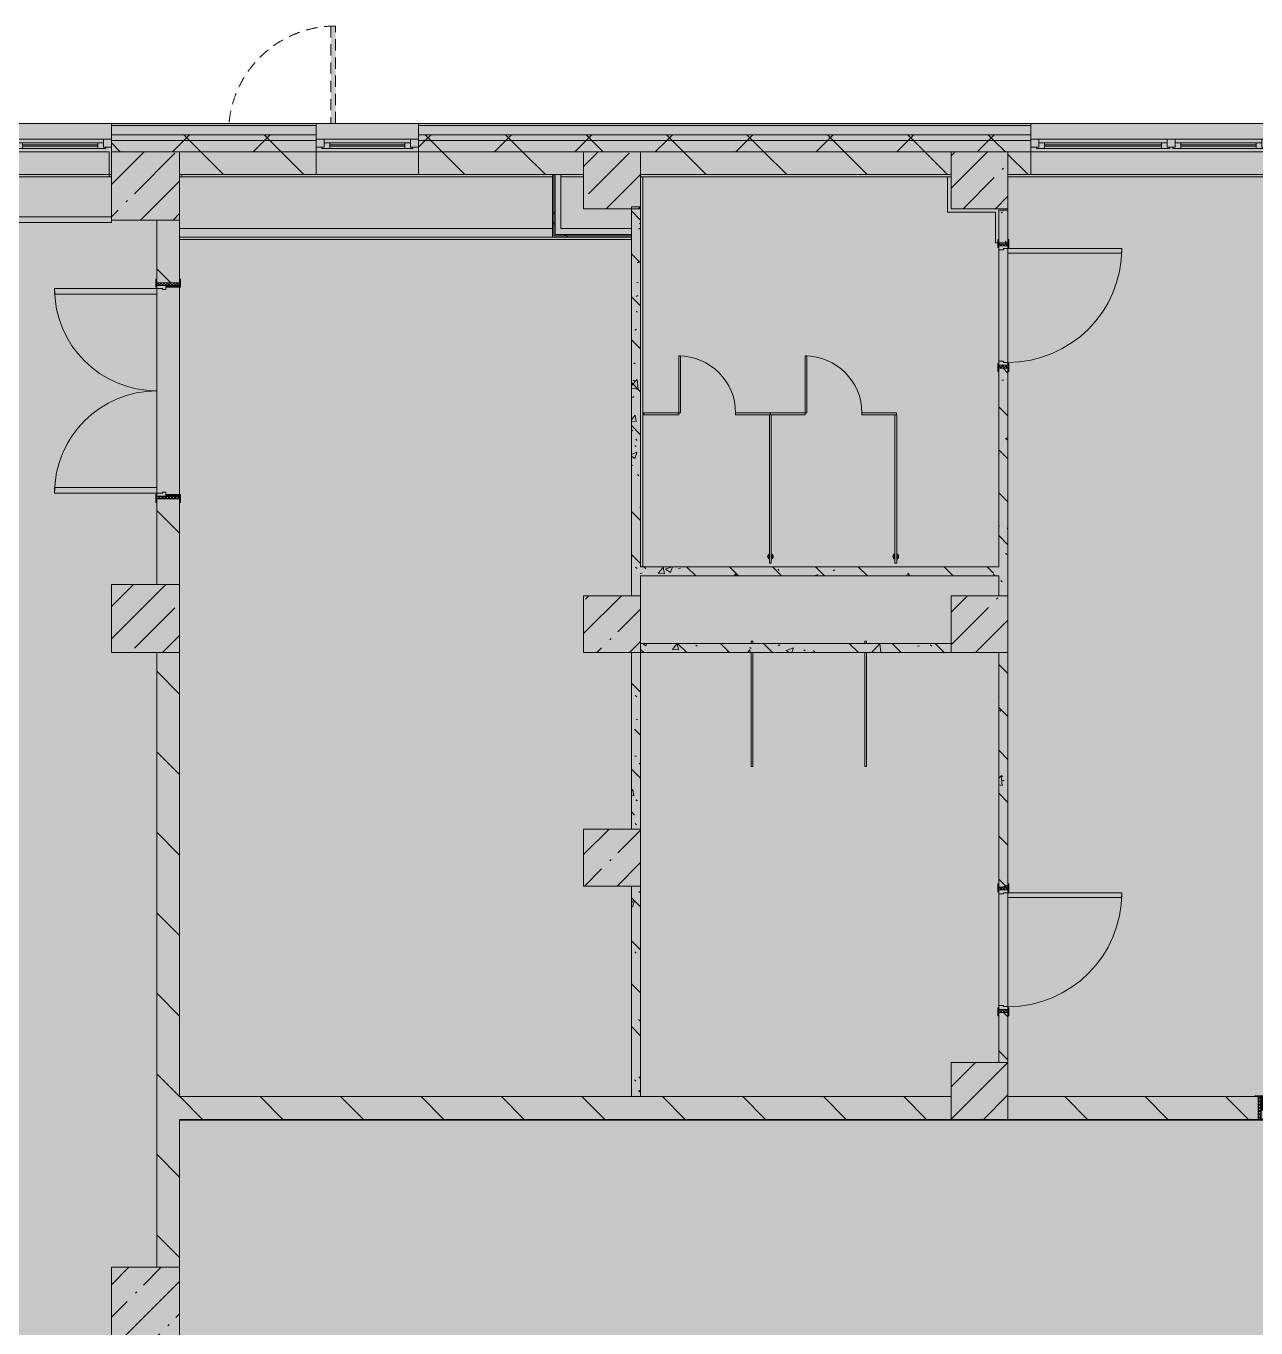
# Model space of a CAD drawing. Header units: millimetres. Extents: x 35146 to 234858, y -8553 to 29000.
# Drawn here: x 171084 to 181894, y 16767 to 28205 of the extents above; entities that cross this region are included whole.
import ezdxf

# ---------------------------------------------------------------- set-up
doc = ezdxf.new("R2010")
doc.units = ezdxf.units.MM
doc.linetypes.add('200_ШТРИХ__ш1_п0_6_', pattern=[160, 100, -60])
doc.layers.add('A-DETL-GENF-3', color=7, linetype='Continuous', lineweight=9, true_color=0xc0c0c0, transparency=0.4)
for name, color, linetype, lineweight in [('A-DETL-MBND', 7, '200_ШТРИХ__ш1_п0_6_', 9), ('A-WALL-4', 7, 'Continuous', 5), ('I-WALL-3', 7, 'Continuous', 5), ('S-COLS-1', 7, 'Continuous', 5)]:
    doc.layers.add(name, color=color, linetype=linetype, lineweight=lineweight)
for name, color, linetype, lineweight, true_color in [('A-DOOR-1', 7, 'Continuous', 5, 0xaaaaaa), ('A-DOOR-2', 7, 'Continuous', 5, 0xe2e2e2), ('A-DOOR-3', 7, 'Continuous', 5, 0xb7b7b7), ('A-DOOR-4', 7, 'Continuous', 5, 0x737373), ('A-DOOR-FRAM-1', 7, 'Continuous', 5, 0xe2e2e2), ('A-DOOR-FRAM-2', 7, 'Continuous', 5, 0xaaaaaa), ('A-DOOR-FRAM-3', 7, 'Continuous', 5, 0xb7b7b7), ('A-FLOR-2', 7, 'Continuous', 5, 0xb7b7b7), ('A-GENM-1', 7, 'Continuous', 5, 0x737373), ('A-GENM-3', 7, 'Continuous', 5, 0xe2ddcd), ('A-GLAZ-3', 7, 'Continuous', 5, 0x737373), ('A-WALL-5', 7, 'Continuous', 9, 0x737373), ('A-WALL-6', 7, 'Continuous', 5, 0x737373), ('I-WALL-1', 7, 'Continuous', 5, 0xe7e7e7), ('I-WALL-4', 7, 'Continuous', 5, 0x737373), ('I-WALL-5', 7, 'Continuous', 5, 0x787878), ('S-COLS-2', 7, 'Continuous', 5, 0x737373)]:
    doc.layers.add(name, color=color, linetype=linetype, lineweight=lineweight, true_color=true_color)
pattern_1 = [(45, (105674.2, 0), (-285.1231, 285.1231), []), (45, (105959.3, 0), (-285.1231, 285.1231), [504.031, -100.806, 16.764, -84.042])]
pattern_2 = [(135, (105674.2, 0), (-353.5534, -353.5534), [])]
pattern_3 = [(135, (105674.2, 0), (-377.1708, -377.1708), [533.4, -88.9, 17.78, -88.9]), (135, (105674.2, 376.94), (-377.1708, -377.1708), []), (50, (105674.2, 0), (637.6445, -55.7866), [66.675, -733.425]), (355, (105674.2, 0), (-123.3494, 668.699), [53.34, -586.74]), (100.451, (105727.3, -4.65), (514.299, 612.908), [56.665, -623.315]), (46.184, (105674.2, 177.8), (948.7764, -147.15), [100.012, -1100.137]), (96.636, (105753.3, 165.5), (830.909, 865.997), [84.998, -934.973]), (351.184, (105674.2, 177.8), (830.918, 865.988), [80.01, -880.11]), (21, (105763.1, 133.35), (530.6506, -357.9283), [66.675, -733.425]), (326, (105763.1, 133.35), (216.308, 644.6585), [53.34, -586.74]), (71.451, (105807.3, 103.5), (746.9596, 286.7243), [56.665, -623.315]), (37.5, (105674.2, 0), (10.8105, 295.9426), [16.764, -562.864, 16.764, -578.866, -588.962]), (37.5, (105674.2, 0), (10.8105, 295.9426), [-1175.258, 16.764, -572.198]), (7.5, (105674.2, 0), (233.8692, 350.6318), [16.764, -322.834, 16.764, -549.529, -224.472]), (7.5, (105674.2, 0), (233.8692, 350.6318), [-905.891, 16.764, -207.708]), (327.5, (105475.94, 0), (474.5678, -20.0513), [16.764, -205.486, 16.764, -676.656, -920.115]), (327.5, (105475.94, 0), (474.5678, -20.0513), [-915.67, 16.764, -903.351]), (317.5, (105387.04, 0), (518.4522, 88.9934), [16.764, -272.161, 16.764, -443.738, -653.415]), (317.5, (105387.04, 0), (518.4522, 88.9934), [-749.427, 16.764, -636.651])]
pattern_4 = [(45, (105674.2, 0), (-353.5534, 353.5534), []), (135, (105674.2, 0), (-353.5534, -353.5534), [])]
pattern_5 = [(45, (105674.2, 0), (-530.33, 530.33), []), (135, (105674.2, 0), (-530.33, -530.33), [])]

# ---------------------------------------------------------------- blocks, each defined once
blk = doc.blocks.new('BSC_Колонна _Прямоугольная - 600х600-V57-2_5_2_птичка')
at = {"layer": 'S-COLS-1'}
h = blk.add_hatch(dxfattribs=at)
h.set_pattern_fill('FP_95', color=256, style=0, pattern_type=2)
h.set_pattern_definition([(45, (-66460, -17000), (-285.1231, 285.1231), []), (45, (-66174.88, -17000), (-285.1231, 285.1231), [504.031, -100.806, 16.764, -84.042])])
h.paths.add_polyline_path([(-300, -300), (300, -300), (300, 300), (-300, 300), (-300, 6)])
at = {"layer": 'S-COLS-2'}
for p, q in [((300, 300), (-300, 300)), ((-300, 300), (-300, -300)), ((300, -300), (300, 300)), ((-300, -300), (300, -300))]:
    blk.add_line(p, q, dxfattribs=at)
blk = doc.blocks.new('BSC_Колонна _Прямоугольная - 500х500-V82-2_5_2_птичка')
at = {"layer": 'S-COLS-1'}
h = blk.add_hatch(dxfattribs=at)
h.set_pattern_fill('FP_123', color=256, style=0, pattern_type=2)
h.set_pattern_definition([(45, (-73790, -22950), (-285.1231, 285.1231), []), (45, (-73504.88, -22950), (-285.1231, 285.1231), [504.031, -100.806, 16.764, -84.042])])
h.paths.add_polyline_path([(-250, -250), (250, -250), (250, 250), (-250, 250), (-250, -160)])
at = {"layer": 'S-COLS-2'}
for p, q in [((250, 250), (-250, 250)), ((-250, 250), (-250, -250)), ((250, -250), (250, 250)), ((-250, -250), (250, -250))]:
    blk.add_line(p, q, dxfattribs=at)
blk = doc.blocks.new('BSC_Колонна _Прямоугольная - 500х500-V83-2_5_2_птичка')
at = {"layer": 'S-COLS-1'}
h = blk.add_hatch(dxfattribs=at)
h.set_pattern_fill('FP_124', color=256, style=0, pattern_type=2)
h.set_pattern_definition([(45, (-70560, -22950), (-285.1231, 285.1231), []), (45, (-70274.88, -22950), (-285.1231, 285.1231), [504.031, -100.806, 16.764, -84.042])])
h.paths.add_polyline_path([(-250, -250), (250, -250), (250, 250), (-250, 250), (-250, -160)])
at = {"layer": 'S-COLS-2'}
for p, q in [((250, 250), (-250, 250)), ((-250, 250), (-250, -250)), ((250, -250), (250, 250)), ((-250, -250), (250, -250))]:
    blk.add_line(p, q, dxfattribs=at)
blk = doc.blocks.new('110_Дверь_СКБ_1Ст_Внутренняя1 - Д-4 1100x2100h_су мгн-V87-2_5_2_птичка')
at = {"layer": 'A-DOOR-1'}
h = blk.add_hatch(dxfattribs=at)
h.set_pattern_fill('FP_103', color=256, style=0, pattern_type=2)
h.set_pattern_definition([(135, (1751.41, 164.685), (-14.14214, -14.14214), []), (225, (1751.41, 164.685), (14.14214, -14.14214), [])])
h.paths.add_polyline_path([(562.5, 100), (537.5, 100), (537.5, -100), (562.5, -100)])
at = {"layer": 'A-DOOR-2'}
h = blk.add_hatch(color=256, dxfattribs=at)
h.paths.add_polyline_path([(512.5, 100), (512.5, 60), (502.5, 60), (502.5, 20), (537.5, 20), (537.5, 100)])
h.paths.add_polyline_path([(-487.5, 100), (-512.5, 100), (-512.5, 20), (-477.5, 20), (-477.5, 60), (-487.5, 60)])
at = {"layer": 'A-DOOR-FRAM-1'}
for points in [[(-487.5, 1100), (-487.5, 100), (-447.5, 100), (-447.5, 1100)], [(-567.5, 108), (-567.5, 100), (-497.5, 100), (-497.5, 108)], [(-497.5, 20), (-512.5, 20), (-512.5, -100), (-497.5, -100)], [(592.5, 108), (522.5, 108), (522.5, 100), (592.5, 100)], [(537.5, 20), (522.5, 20), (522.5, -100), (537.5, -100)], [(-567.5, -100), (-567.5, -108), (-497.5, -108), (-497.5, -100)], [(592.5, -100), (522.5, -100), (522.5, -108), (592.5, -108)]]:
    blk.add_hatch(color=256, dxfattribs=at).paths.add_polyline_path(points)
at = {"layer": 'A-DOOR-FRAM-2'}
h = blk.add_hatch(dxfattribs=at)
h.set_pattern_fill('FP_104', color=256, style=0, pattern_type=2)
h.set_pattern_definition([(45, (-371.384, 164.685), (-14.1421, 14.1421), []), (135, (-371.384, 164.685), (-14.1421, -14.1421), [])])
h.paths.add_polyline_path([(-512.5, 100), (-537.5, 100), (-537.5, -100), (-512.5, -100)])
at = {"layer": 'A-DOOR-3'}
for p, q in [((-487.5, 1100), (-487.5, 100)), ((-447.5, 1100), (-487.5, 1100)), ((-447.5, 100), (-447.5, 1100)), ((-487.5, 100), (-447.5, 100))]:
    blk.add_line(p, q, dxfattribs=at)
blk.add_arc((-487.5, 100), 1000, 360, 90, dxfattribs=at)
at = {"layer": 'A-DOOR-FRAM-3'}
for p, q in [((-497.5, 108), (-567.5, 108)), ((-567.5, 108), (-567.5, 100)), ((-567.5, 100), (-497.5, 100)), ((-512.5, 100), (-537.5, 100)), ((-537.5, 100), (-537.5, -100)), ((-487.5, 100), (-512.5, 100)), ((-512.5, 100), (-512.5, 20)), ((-512.5, -100), (-512.5, 100)), ((-497.5, 100), (-512.5, 100)), ((-512.5, 100), (-512.5, 99)), ((-512.5, 99), (-497.5, 99)), ((-512.5, 20), (-477.5, 20)), ((-497.5, 20), (-512.5, 20)), ((-512.5, 20), (-512.5, -100)), ((-497.5, 100), (-497.5, 108)), ((-497.5, 99), (-497.5, 100)), ((-497.5, -100), (-497.5, 20)), ((-487.5, 60), (-487.5, 100)), ((-477.5, 60), (-487.5, 60)), ((-477.5, 20), (-477.5, 60)), ((512.5, 60), (502.5, 60)), ((502.5, 60), (502.5, 20)), ((502.5, 20), (537.5, 20)), ((512.5, 100), (512.5, 60)), ((537.5, 100), (512.5, 100)), ((592.5, 108), (522.5, 108)), ((522.5, 108), (522.5, 100)), ((537.5, 100), (522.5, 100)), ((522.5, 100), (522.5, 99)), ((522.5, 100), (592.5, 100)), ((522.5, 99), (537.5, 99)), ((537.5, 20), (522.5, 20)), ((522.5, 20), (522.5, -100)), ((537.5, 20), (537.5, 100)), ((562.5, 100), (537.5, 100)), ((537.5, 100), (537.5, -100)), ((537.5, 99), (537.5, 100)), ((537.5, -100), (537.5, 20)), ((562.5, -100), (562.5, 100)), ((592.5, 100), (592.5, 108)), ((-497.5, -100), (-567.5, -100)), ((-567.5, -100), (-567.5, -108)), ((-567.5, -108), (-497.5, -108)), ((-537.5, -100), (-512.5, -100)), ((-512.5, -100), (-497.5, -100)), ((-497.5, -108), (-497.5, -100)), ((522.5, -100), (537.5, -100)), ((592.5, -100), (522.5, -100)), ((522.5, -100), (522.5, -108)), ((522.5, -108), (592.5, -108)), ((537.5, -100), (562.5, -100)), ((592.5, -108), (592.5, -100))]:
    blk.add_line(p, q, dxfattribs=at)
blk = doc.blocks.new('110_Дверь_СКБ_1Ст_Внутренняя1 - Д-4 1100x2100h_су мгн-32391219-2_5_2_птичка')
at = {"layer": 'A-DOOR-1'}
h = blk.add_hatch(dxfattribs=at)
h.set_pattern_fill('FP_128', color=256, style=0, pattern_type=2)
h.set_pattern_definition([(135, (1751.41, 104.685), (-14.14214, -14.14214), []), (225, (1751.41, 104.685), (14.14214, -14.14214), [])])
h.paths.add_polyline_path([(562.5, 40), (537.5, 40), (537.5, -40), (562.5, -40)])
at = {"layer": 'A-DOOR-2'}
h = blk.add_hatch(color=256, dxfattribs=at)
h.paths.add_polyline_path([(537.5, 40), (512.5, 40), (512.5, 0), (502.5, 0), (502.5, -40), (537.5, -40)])
h.paths.add_polyline_path([(-477.5, 0), (-487.5, 0), (-487.5, 40), (-512.5, 40), (-512.5, -40), (-477.5, -40)])
at = {"layer": 'A-DOOR-FRAM-1'}
for points in [[(-447.5, 40), (-447.5, 1040), (-487.5, 1040), (-487.5, 40)], [(-497.5, 40), (-497.5, 48), (-567.5, 48), (-567.5, 40)], [(592.5, 48), (522.5, 48), (522.5, 40), (592.5, 40)], [(-497.5, -40), (-567.5, -40), (-567.5, -48), (-497.5, -48)], [(592.5, -48), (592.5, -40), (522.5, -40), (522.5, -48)]]:
    blk.add_hatch(color=256, dxfattribs=at).paths.add_polyline_path(points)
at = {"layer": 'A-DOOR-FRAM-2'}
h = blk.add_hatch(dxfattribs=at)
h.set_pattern_fill('FP_129', color=256, style=0, pattern_type=2)
h.set_pattern_definition([(45, (-371.384, 104.685), (-14.1421, 14.1421), []), (135, (-371.384, 104.685), (-14.1421, -14.1421), [])])
h.paths.add_polyline_path([(-512.5, 40), (-537.5, 40), (-537.5, -40), (-512.5, -40)])
at = {"layer": 'A-DOOR-3'}
for p, q in [((-487.5, 1040), (-487.5, 40)), ((-447.5, 1040), (-487.5, 1040)), ((-447.5, 40), (-447.5, 1040)), ((-487.5, 40), (-447.5, 40))]:
    blk.add_line(p, q, dxfattribs=at)
blk.add_arc((-487.5, 40), 1000, 360, 90, dxfattribs=at)
at = {"layer": 'A-DOOR-FRAM-3'}
for p, q in [((-497.5, 48), (-567.5, 48)), ((-567.5, 48), (-567.5, 40)), ((-567.5, 40), (-497.5, 40)), ((-512.5, 40), (-537.5, 40)), ((-537.5, 40), (-537.5, -40)), ((-487.5, 40), (-512.5, 40)), ((-512.5, 40), (-512.5, -40)), ((-512.5, -40), (-512.5, 40)), ((-497.5, 40), (-512.5, 40)), ((-512.5, 40), (-512.5, 39)), ((-512.5, 39), (-497.5, 39)), ((-497.5, 40), (-497.5, 48)), ((-497.5, 39), (-497.5, 40)), ((-487.5, 0), (-487.5, 40)), ((-477.5, 0), (-487.5, 0)), ((-477.5, -40), (-477.5, 0)), ((512.5, 0), (502.5, 0)), ((502.5, 0), (502.5, -40)), ((512.5, 40), (512.5, 0)), ((537.5, 40), (512.5, 40)), ((592.5, 48), (522.5, 48)), ((522.5, 48), (522.5, 40)), ((537.5, 40), (522.5, 40)), ((522.5, 40), (522.5, 39)), ((522.5, 40), (592.5, 40)), ((522.5, 39), (537.5, 39)), ((537.5, -40), (537.5, 40)), ((562.5, 40), (537.5, 40)), ((537.5, 40), (537.5, -40)), ((537.5, 39), (537.5, 40)), ((562.5, -40), (562.5, 40)), ((592.5, 40), (592.5, 48)), ((-497.5, -40), (-567.5, -40)), ((-567.5, -40), (-567.5, -48)), ((-567.5, -48), (-497.5, -48)), ((-537.5, -40), (-512.5, -40)), ((-497.5, -39), (-512.5, -39)), ((-512.5, -39), (-512.5, -40)), ((-512.5, -40), (-477.5, -40)), ((-512.5, -40), (-497.5, -40)), ((-497.5, -40), (-497.5, -39)), ((-497.5, -48), (-497.5, -40)), ((502.5, -40), (537.5, -40)), ((537.5, -39), (522.5, -39)), ((522.5, -39), (522.5, -40)), ((522.5, -40), (537.5, -40)), ((592.5, -40), (522.5, -40)), ((522.5, -40), (522.5, -48)), ((522.5, -48), (592.5, -48)), ((537.5, -40), (537.5, -39)), ((537.5, -40), (562.5, -40)), ((592.5, -48), (592.5, -40))]:
    blk.add_line(p, q, dxfattribs=at)
blk = doc.blocks.new('131_Сантехническая перегородка - СП-2-V91-2_5_2_птичка')
at = {"layer": 'A-GENM-1'}
for p, q in [((0, 8), (1000, 8)), ((0, 8), (0, -8)), ((1080, 8), (1100, 8)), ((1100, 8), (1100, -8)), ((1000, -8), (0, -8)), ((1100, -8), (1080, -8))]:
    blk.add_line(p, q, dxfattribs=at)
blk = doc.blocks.new('110_Дверь_СКБ_2Ст - Д-10 1800x2100h_Актовый зал EI30-32403870-2_5_2_птичка')
at = {"layer": 'A-DOOR-1'}
h = blk.add_hatch(dxfattribs=at)
h.set_pattern_fill('FP_149', color=256, style=0, pattern_type=2)
h.set_pattern_definition([(135, (1351.41, 164.685), (-14.1421, -14.1421), []), (225, (1351.41, 164.685), (14.1421, -14.1421), [])])
h.paths.add_polyline_path([(937.5, -100), (962.5, -100), (962.5, 100), (937.5, 100)])
at = {"layer": 'A-DOOR-2'}
for points in [[(-887.5, 100), (-837.5, 100), (-837.5, 1000), (-887.5, 1000)], [(862.5, 100), (912.5, 100), (912.5, 1000), (862.5, 1000)]]:
    blk.add_hatch(color=256, dxfattribs=at).paths.add_polyline_path(points)
h = blk.add_hatch(color=256, dxfattribs=at)
h.paths.add_polyline_path([(-912.5, 100), (-912.5, 20), (-877.5, 20), (-877.5, 50), (-887.5, 50), (-887.5, 100)])
h.paths.add_polyline_path([(902.5, 20), (937.5, 20), (937.5, 100), (912.5, 100), (912.5, 50), (902.5, 50)])
at = {"layer": 'A-DOOR-FRAM-1'}
for points in [[(-967.5, 100), (-897.5, 100), (-897.5, 108), (-967.5, 108)], [(-912.5, -100), (-897.5, -100), (-897.5, 20), (-912.5, 20)], [(922.5, 100), (992.5, 100), (992.5, 108), (922.5, 108)], [(922.5, -100), (937.5, -100), (937.5, 20), (922.5, 20)], [(-967.5, -108), (-897.5, -108), (-897.5, -100), (-967.5, -100)], [(922.5, -108), (992.5, -108), (992.5, -100), (922.5, -100)]]:
    blk.add_hatch(color=256, dxfattribs=at).paths.add_polyline_path(points)
at = {"layer": 'A-DOOR-FRAM-2'}
h = blk.add_hatch(dxfattribs=at)
h.set_pattern_fill('FP_150', color=256, style=0, pattern_type=2)
h.set_pattern_definition([(45, (-771.384, 164.685), (-14.1421, 14.1421), []), (135, (-771.384, 164.685), (-14.1421, -14.1421), [])])
h.paths.add_polyline_path([(-937.5, 100), (-937.5, -100), (-912.5, -100), (-912.5, 100)])
at = {"layer": 'A-DOOR-3'}
for p, q in [((-887.5, 1000), (-887.5, 100)), ((-837.5, 1000), (-887.5, 1000)), ((-837.5, 100), (-837.5, 1000)), ((912.5, 1000), (862.5, 1000)), ((862.5, 1000), (862.5, 100)), ((912.5, 100), (912.5, 1000)), ((-887.5, 100), (-837.5, 100)), ((862.5, 100), (912.5, 100))]:
    blk.add_line(p, q, dxfattribs=at)
for centre, start, end in [((-887.5, 100), 0, 90), ((912.5, 100), 90, 180)]:
    blk.add_arc(centre, 900, start, end, dxfattribs=at)
at = {"layer": 'A-DOOR-FRAM-3'}
for p, q in [((-897.5, 108), (-967.5, 108)), ((-967.5, 108), (-967.5, 100)), ((-967.5, 100), (-897.5, 100)), ((-912.5, 100), (-937.5, 100)), ((-937.5, 100), (-937.5, -100)), ((-887.5, 100), (-912.5, 100)), ((-912.5, 100), (-912.5, 20)), ((-912.5, -100), (-912.5, 100)), ((-912.5, 20), (-877.5, 20)), ((-897.5, 20), (-912.5, 20)), ((-912.5, 20), (-912.5, -100)), ((-897.5, 100), (-897.5, 108)), ((-897.5, -100), (-897.5, 20)), ((-887.5, 50), (-887.5, 100)), ((-877.5, 50), (-887.5, 50)), ((-877.5, 20), (-877.5, 50)), ((912.5, 50), (902.5, 50)), ((902.5, 50), (902.5, 20)), ((902.5, 20), (937.5, 20)), ((912.5, 100), (912.5, 50)), ((937.5, 100), (912.5, 100)), ((992.5, 108), (922.5, 108)), ((922.5, 108), (922.5, 100)), ((922.5, 100), (992.5, 100)), ((937.5, 20), (922.5, 20)), ((922.5, 20), (922.5, -100)), ((937.5, 20), (937.5, 100)), ((962.5, 100), (937.5, 100)), ((937.5, 100), (937.5, -100)), ((937.5, -100), (937.5, 20)), ((962.5, -100), (962.5, 100)), ((992.5, 100), (992.5, 108)), ((-897.5, -100), (-967.5, -100)), ((-967.5, -100), (-967.5, -108)), ((-967.5, -108), (-897.5, -108)), ((-937.5, -100), (-912.5, -100)), ((-912.5, -100), (-897.5, -100)), ((-897.5, -108), (-897.5, -100)), ((922.5, -100), (937.5, -100)), ((992.5, -100), (922.5, -100)), ((922.5, -100), (922.5, -108)), ((922.5, -108), (992.5, -108)), ((937.5, -100), (962.5, -100)), ((992.5, -108), (992.5, -100))]:
    blk.add_line(p, q, dxfattribs=at)
blk = doc.blocks.new('BSC_Колонна _Прямоугольная - 500х500-V129-2_5_2_птичка')
at = {"layer": 'S-COLS-1'}
h = blk.add_hatch(dxfattribs=at)
h.set_pattern_fill('FP_160', color=256, style=0, pattern_type=2)
h.set_pattern_definition([(45, (-70560, -20900), (-285.1231, 285.1231), []), (45, (-70274.88, -20900), (-285.1231, 285.1231), [504.031, -100.806, 16.764, -84.042])])
h.paths.add_polyline_path([(-250, -250), (250, -250), (250, 250), (-250, 250)])
at = {"layer": 'S-COLS-2'}
for p, q in [((250, 250), (-250, 250)), ((-250, 250), (-250, -250)), ((250, -250), (250, 250)), ((-250, -250), (250, -250))]:
    blk.add_line(p, q, dxfattribs=at)
blk = doc.blocks.new('120_Окно_СКБ_1Ст - 120_Окно_СКБ_1Ст 900х2500_h_-19906774-2_5_2_птичка')
at = {"layer": 'A-GLAZ-3'}
for p, q in [((-450, -75), (-450, -5)), ((-450, -5), (-380, -5)), ((450, -5), (-450, -5)), ((-380, -75), (-450, -75)), ((-450, -75), (-400, -75)), ((-380, -75), (-400, -75)), ((-400, -75), (-400, -85)), ((-400, -85), (400, -85)), ((400, -85), (-400, -85)), ((-380, -5), (-380, -75)), ((380, -35), (-380, -35)), ((-380, -35), (-380, -75)), ((-330, -85), (-330, -35)), ((-330, -55), (330, -55)), ((330, -65), (-330, -65)), ((330, -85), (330, -35)), ((380, -75), (380, -5)), ((380, -5), (450, -5)), ((380, -75), (380, -35)), ((450, -75), (380, -75)), ((400, -75), (380, -75)), ((400, -75), (450, -75)), ((400, -85), (400, -75)), ((450, -5), (450, -75))]:
    blk.add_line(p, q, dxfattribs=at)
blk = doc.blocks.new('120_Окно_СКБ_2Ст - 120_Окно_СКБ_2Ст 2100х2400 _мал створка справа_-19092174-2_5_2_птичка')
at = {"layer": 'A-GLAZ-3'}
for p, q in [((-1050, -75), (-1050, -5)), ((-1050, -5), (-980, -5)), ((1050, -5), (-1050, -5)), ((-980, -75), (-1050, -75)), ((-1050, -75), (-1000, -75)), ((-980, -75), (-1000, -75)), ((-1000, -75), (-1000, -85)), ((-1000, -85), (170, -85)), ((170, -85), (-1000, -85)), ((-980, -5), (-980, -75)), ((150, -35), (-980, -35)), ((-980, -35), (-980, -75)), ((-930, -85), (-930, -35)), ((-930, -55), (100, -55)), ((100, -65), (-930, -65)), ((100, -85), (100, -35)), ((150, -75), (150, -5)), ((150, -5), (220, -5)), ((150, -75), (150, -35)), ((220, -75), (150, -75)), ((170, -75), (150, -75)), ((170, -75), (200, -75)), ((170, -85), (170, -75)), ((220, -75), (200, -75)), ((200, -75), (200, -85)), ((200, -85), (1000, -85)), ((1000, -85), (200, -85)), ((220, -5), (220, -75)), ((980, -35), (220, -35)), ((220, -35), (220, -75)), ((270, -85), (270, -35)), ((270, -55), (930, -55)), ((930, -65), (270, -65)), ((930, -85), (930, -35)), ((980, -75), (980, -5)), ((980, -5), (1050, -5)), ((980, -75), (980, -35)), ((1050, -75), (980, -75)), ((1000, -75), (980, -75)), ((1000, -75), (1050, -75)), ((1000, -85), (1000, -75)), ((1050, -5), (1050, -75))]:
    blk.add_line(p, q, dxfattribs=at)
blk = doc.blocks.new('BSC_Колонна _Прямоугольная - 500х500-V134-2_5_2_птичка')
at = {"layer": 'S-COLS-1'}
h = blk.add_hatch(dxfattribs=at)
h.set_pattern_fill('FP_167', color=256, style=0, pattern_type=2)
h.set_pattern_definition([(45, (-73790, -18850), (-285.1231, 285.1231), []), (45, (-73504.88, -18850), (-285.1231, 285.1231), [504.031, -100.806, 16.764, -84.042])])
h.paths.add_polyline_path([(-250, -250), (250, -250), (250, 250), (-250, 250)])
at = {"layer": 'S-COLS-2'}
for p, q in [((250, 250), (-250, 250)), ((-250, 250), (-250, -250)), ((250, -250), (250, 250)), ((-250, -250), (250, -250))]:
    blk.add_line(p, q, dxfattribs=at)
blk = doc.blocks.new('110_Дверь_СКБ_1Ст_Наружная - ДН-2д_л__ Дверь из подвала ЛК _900 мм в свету_ 3300-22851703-2_5_2_птичка')
at = {"layer": 'A-DETL-MBND'}
blk.add_hatch(color=256, dxfattribs=at).paths.add_polyline_path([(489.5, 135), (489.5, 990), (449.5, 990), (449.5, 135)])
for p, q in [((489.5, 990), (449.5, 990)), ((449.5, 990), (449.5, 135)), ((489.5, 135), (489.5, 990))]:
    blk.add_line(p, q, dxfattribs=at)
blk.add_arc((489.5, 50), 940, 90, 174.73278, dxfattribs=at)
blk = doc.blocks.new('131_Сантехническая перегородка_Дверь - СД-1-V177-2_5_2_птичка')
at = {"layer": 'A-GENM-3'}
for points in [[(0, -8), (305, -8), (305, 8), (0, 8)], [(805, -8), (1110, -8), (1110, 8), (805, 8)]]:
    blk.add_hatch(color=256, dxfattribs=at).paths.add_polyline_path(points)
at = {"layer": 'A-DOOR-4'}
for p, q in [((321, 508), (305, 508)), ((305, 8), (305, 508)), ((321, 8), (321, 508)), ((321, 8), (305, 8))]:
    blk.add_line(p, q, dxfattribs=at)
blk.add_arc((305, 8), 500, 360, 90, dxfattribs=at)
at = {"layer": 'A-GENM-1'}
for p, q in [((305, 8), (0, 8)), ((0, 8), (0, -8)), ((305, -8), (305, 8)), ((1110, 8), (805, 8)), ((805, 8), (805, -8)), ((1110, -8), (1110, 8)), ((0, -8), (305, -8)), ((805, -8), (1110, -8))]:
    blk.add_line(p, q, dxfattribs=at)
blk = doc.blocks.new('131_Сантехническая перегородка - СП-4-V183-2_5_2_птичка')
at = {"layer": 'A-GENM-3'}
blk.add_hatch(color=256, dxfattribs=at).paths.add_polyline_path([(1330, 8), (26, 8), (26, -8), (1330, -8)])
at = {"layer": 'A-GENM-1'}
for p, q in [((1330, 8), (26, 8)), ((26, 8), (26, -8)), ((1330, -8), (1330, 8)), ((26, -8), (1330, -8))]:
    blk.add_line(p, q, dxfattribs=at)
at = {"layer": 'A-GENM-1', "flags": 128}
for points in [[(97, 8), (97, 9), (96, 9), (96, 9), (96, 10), (95, 10), (95, 11), (94, 11), (94, 12), (93, 12), (93, 12), (92, 13), (92, 13), (91, 13), (91, 14), (90, 14), (90, 14), (89, 14), (89, 14), (88, 15), (87, 15), (87, 15), (86, 15), (86, 15), (85, 15), (84, 15), (84, 15), (83, 15), (83, 15), (82, 15), (81, 15), (81, 15), (80, 15), (80, 14), (79, 14), (78, 14), (78, 14), (77, 13), (77, 13), (76, 13), (76, 13), (75, 12), (75, 12), (74, 11), (74, 11), (74, 11), (73, 10), (73, 10), (72, 9), (72, 9), (72, 8), (71, 8)], [(71, -8), (72, -9), (72, -9), (72, -9), (73, -10), (73, -10), (74, -11), (74, -11), (75, -12), (75, -12), (76, -12), (76, -13), (77, -13), (77, -13), (78, -14), (78, -14), (79, -14), (79, -14), (80, -14), (80, -15), (81, -15), (82, -15), (82, -15), (83, -15), (83, -15), (84, -15), (85, -15), (85, -15), (86, -15), (86, -15), (87, -15), (88, -15), (88, -15), (89, -14), (89, -14), (90, -14), (90, -14), (91, -13), (92, -13), (92, -13), (93, -13), (93, -12), (94, -12), (94, -11), (94, -11), (95, -11), (95, -10), (96, -10), (96, -9), (96, -9), (97, -8), (97, -8)]]:
    blk.add_lwpolyline(points, dxfattribs=at)
at = {"layer": 'A-GENM-1'}
for radius, start, end in [(24.6, 19.9113, 160.0887), (17.6, 45, 135), (17.6, 45, 135), (15.1, 45, 135), (24.6, 199.9113, 340.0887), (17.6, 225, 315), (17.6, 225, 315), (15.1, 225, 315)]:
    blk.add_arc((84, 0), radius, start, end, dxfattribs=at)
blk = doc.blocks.new('Зашивка приборов отопления29 - Зашивка приборов отопления-33323054-2_5_2_птичка')
at = {"layer": 'A-WALL-6'}
for p, q in [((66780, 26880), (66760, 26880)), ((70036, 26425), (66760, 26425)), ((66760, 26350), (70036, 26350))]:
    blk.add_line(p, q, dxfattribs=at)

msp = doc.modelspace()

# ---------------------------------------------------------------- hatches: boundary and pattern name
at = {"layer": 'A-DETL-GENF-3'}
msp.add_hatch(color=256, dxfattribs=at).paths.add_polyline_path([(181515.1, -280), (181534.2, -280), (181534.2, 3300), (190534.2, 3300), (190534.2, 27350), (147584.2, 27350), (147584.2, 23778), (144434.2, 23778), (144434.2, -280), (180587.6, -280)])
at = {"layer": 'A-WALL-4'}
h = msp.add_hatch(dxfattribs=at)
h.set_pattern_fill('FP_88', color=256, style=0, pattern_type=2)
h.set_pattern_definition(pattern_4)
h.paths.add_polyline_path([(190478.1, 27200), (190534.2, 27200), (190534.2, 27250), (186024.2, 27250), (186024.2, 27200), (189862.8, 27200)])
h.paths.add_polyline_path([(182442.7, 27200), (183524.2, 27200), (183524.2, 27250), (182014.2, 27250), (182014.2, 27200)])
h.paths.add_polyline_path([(173167.5, 27200), (173634.2, 27200), (173631.2, 27250), (171834.2, 27250), (171834.2, 27200), (172239.9, 27200)])
h.paths.add_polyline_path([(174534.2, 27200), (179914.2, 27200), (179914.2, 27250), (174534.2, 27250)])
h.paths.add_polyline_path([(170934.2, 27200), (170934.2, 27250), (169854.2, 27250), (169854.2, 27200), (170629.4, 27200)])
h.paths.add_polyline_path([(155334.5, 27200), (156434.4, 27200), (156434.4, 27250), (155334.5, 27250)])
h.paths.add_polyline_path([(165534.2, 27200), (166714.2, 27200), (166714.2, 27250), (165534.2, 27250)])
h.paths.add_polyline_path([(162834.2, 27200), (162834.2, 27250), (161584.1, 27250), (161584.1, 27200), (162501, 27200)])
h.paths.add_polyline_path([(160182.2, 27200), (160684.1, 27200), (160684.1, 27250), (159534.4, 27250), (159534.4, 27200)])
h.paths.add_polyline_path([(147734.2, 27200), (150081.2, 27200), (150081.2, 27250), (147684.2, 27250), (147684.2, 27200)])
h.paths.add_polyline_path([(154434.5, 27200), (154434.5, 27250), (153181.2, 27250), (153181.2, 27200), (153689.5, 27200)])
h = msp.add_hatch(dxfattribs=at)
h.set_pattern_fill('FP_88', color=256, style=0, pattern_type=2)
h.set_pattern_definition(pattern_4)
h.paths.add_polyline_path([(189874.2, 27100), (190534.2, 27100), (190534.2, 27200), (186024.2, 27200), (186024.2, 27100), (189862.8, 27100)])
h.paths.add_polyline_path([(173167.5, 27100), (173634.2, 27100), (173631.2, 27200), (171834.2, 27200), (171834.2, 27100), (172434.2, 27100)])
h.paths.add_polyline_path([(170934.2, 27100), (170934.2, 27200), (169854.2, 27200), (169854.2, 27100), (170629.4, 27100)])
h.paths.add_polyline_path([(174534.2, 27100), (179914.2, 27100), (179914.2, 27200), (174534.2, 27200)])
h.paths.add_polyline_path([(183524.2, 27100), (183524.2, 27200), (182014.2, 27200), (182014.2, 27100), (183370.2, 27100)])
h.paths.add_polyline_path([(162834.2, 27100), (162834.2, 27200), (161584.1, 27200), (161584.1, 27100), (162501, 27100)])
h.paths.add_polyline_path([(166714.2, 27100), (166714.2, 27200), (165534.2, 27200), (165534.2, 27100), (166674.8, 27100)])
h.paths.add_polyline_path([(159534.4, 27100), (160684.1, 27100), (160684.1, 27200), (159534.4, 27200)])
h.paths.add_polyline_path([(150081.2, 27100), (150081.2, 27200), (147734.2, 27200), (147734.2, 27100), (149051.9, 27100)])
h.paths.add_polyline_path([(153181.2, 27100), (154434.5, 27100), (154434.5, 27200), (153181.2, 27200)])
h.paths.add_polyline_path([(155334.5, 27100), (156434.4, 27100), (156434.4, 27200), (155334.5, 27200)])
at = {"layer": 'I-WALL-1'}
for points in [[(175784.8, 26425), (175784.8, 26900), (175734.8, 26900), (175734.8, 26425)], [(176404.2, 26375), (176404.2, 26425), (175734.8, 26425), (175734.8, 26375), (175950, 26375)]]:
    msp.add_hatch(color=256, dxfattribs=at).paths.add_polyline_path(points)
at = {"layer": 'I-WALL-3'}
h = msp.add_hatch(dxfattribs=at)
h.set_pattern_fill('FP_99', color=256, style=0, pattern_type=2)
h.set_pattern_definition(pattern_2)
h.paths.add_polyline_path([(186024.2, 26900), (186324.2, 26900), (186324.2, 27100), (186024.2, 27100), (186024.2, 26974.9)])
h.paths.add_polyline_path([(189874.2, 26900), (189874.2, 27100), (186824.2, 27100), (186824.2, 26900), (189862.8, 26900)])
h.paths.add_polyline_path([(179214.2, 26900), (179214.2, 27100), (176484.2, 27100), (176484.2, 26900), (178732.6, 26900)])
h.paths.add_polyline_path([(173634.2, 26900), (173631.2, 27100), (172434.2, 27100), (172434.2, 26900), (173631.2, 26900)])
h.paths.add_polyline_path([(179914.2, 26900), (179914.2, 27100), (179714.2, 27100), (179714.2, 26900)])
h.paths.add_polyline_path([(174534.2, 26900), (175984.2, 26900), (175984.2, 27100), (174534.2, 27100)])
h.paths.add_polyline_path([(182424.2, 26900), (182424.2, 27100), (182014.2, 27100), (182014.2, 26900)])
h.paths.add_polyline_path([(183524.2, 26900), (183524.2, 27100), (182924.2, 27100), (182924.2, 26900), (183370.2, 26900)])
h.paths.add_polyline_path([(162037.2, 26900), (162834.2, 26900), (162834.2, 27100), (161584.1, 27100), (161584.1, 26900)])
h.paths.add_polyline_path([(159534.4, 26900), (160684.1, 26900), (160684.1, 27100), (159534.4, 27100)])
h.paths.add_polyline_path([(165534.2, 26900), (166734.2, 26900), (166734.2, 27100), (165534.2, 27100)])
h.paths.add_polyline_path([(170139, 26900), (170934.2, 26900), (170934.2, 27100), (169834.2, 27100), (169834.2, 26900)])
h.paths.add_polyline_path([(156039, 26900), (156434.4, 26900), (156434.4, 27100), (156039, 27100)])
h = msp.add_hatch(dxfattribs=at)
h.set_pattern_fill('FP_200', color=256, style=0, pattern_type=2)
h.set_pattern_definition(pattern_5)
h.paths.add_polyline_path([(175722.3, 26362.5), (175722.3, 26900), (175709.8, 26900), (175709.8, 26362.5)])
h = msp.add_hatch(dxfattribs=at)
h.set_pattern_fill('FP_200', color=256, style=0, pattern_type=2)
h.set_pattern_definition(pattern_5)
h.paths.add_polyline_path([(175734.8, 26375), (175734.8, 26900), (175722.3, 26900), (175722.3, 26375)])
h = msp.add_hatch(dxfattribs=at)
h.set_pattern_fill('FP_99', color=256, style=0, pattern_type=2)
h.set_pattern_definition(pattern_2)
h.paths.add_polyline_path([(172234.2, 12300), (172434.2, 12300), (172434.2, 15175), (172234.2, 15175), (172234.2, 13534.8)])
h.paths.add_polyline_path([(172434.2, 16625), (172434.2, 16700), (172234.2, 16700), (172239.9, 16625)])
h.paths.add_polyline_path([(172296.3, 17300), (172434.2, 17300), (172434.2, 22700), (172234.2, 22700), (172234.2, 17300)])
h.paths.add_polyline_path([(172234.2, 23300), (172434.2, 23300), (172434.2, 24050), (172234.2, 24050), (172234.2, 23946.9)])
h.paths.add_polyline_path([(172234.2, 25950), (172434.2, 25950), (172434.2, 26500), (172234.2, 26500), (172234.2, 25980)])
h = msp.add_hatch(dxfattribs=at)
h.set_pattern_fill('FP_200', color=256, style=0, pattern_type=2)
h.set_pattern_definition(pattern_5)
h.paths.add_polyline_path([(176404.2, 26350), (176404.2, 26362.5), (175709.8, 26362.5), (175709.8, 26350), (175950, 26350)])
h = msp.add_hatch(dxfattribs=at)
h.set_pattern_fill('FP_200', color=256, style=0, pattern_type=2)
h.set_pattern_definition(pattern_5)
h.paths.add_polyline_path([(176404.2, 26362.5), (176404.2, 26375), (175722.3, 26375), (175722.3, 26362.5), (175950, 26362.5)])
h = msp.add_hatch(dxfattribs=at)
h.set_pattern_fill('FP_99', color=256, style=0, pattern_type=2)
h.set_pattern_definition(pattern_2)
h.paths.add_polyline_path([(183044.2, 18600), (184254.2, 18600), (184254.2, 18800), (183014.2, 18800), (183014.2, 18600)])
h.paths.add_polyline_path([(185854.2, 18600), (189874.2, 18600), (189874.2, 18800), (185854.2, 18800)])
h.paths.add_polyline_path([(179214.2, 18600), (179214.2, 18800), (172434.2, 18800), (172434.2, 18600), (176877.5, 18600)])
h.paths.add_polyline_path([(181914.2, 18600), (181914.2, 18800), (179714.2, 18800), (179714.2, 18600), (181884.2, 18600)])
at = {"layer": 'I-WALL-5'}
h = msp.add_hatch(dxfattribs=at)
h.set_pattern_fill('FP_109', color=256, style=0, pattern_type=2)
h.set_pattern_definition(pattern_3)
h.paths.add_polyline_path([(176484.2, 21150), (176480.3, 22700), (176404.2, 22700), (176404.2, 21150)])
h.paths.add_polyline_path([(176477.9, 23200), (176484.2, 23200), (176484.2, 26617.5), (176404.2, 26617.5), (176404.2, 23200), (176475.3, 23200)])
h = msp.add_hatch(dxfattribs=at)
h.set_pattern_fill('FP_109', color=256, style=0, pattern_type=2)
h.set_pattern_definition(pattern_3)
h.paths.add_polyline_path([(179681.8, 19100), (179714.2, 19100), (179714.2, 19540), (179634.2, 19540), (179634.2, 19100)])
h.paths.add_polyline_path([(179634.2, 20640), (179714.2, 20640), (179714.2, 22700), (179634.2, 22700), (179634.2, 20670)])
h.paths.add_polyline_path([(179648.1, 23200), (179714.2, 23200), (179714.2, 25200), (179634.2, 25200), (179634.2, 23200)])
h.paths.add_polyline_path([(179660.1, 26300), (179714.2, 26300), (179714.2, 26587.5), (179634.2, 26587.5), (179634.2, 26300)])
h = msp.add_hatch(dxfattribs=at)
h.set_pattern_fill('FP_109', color=256, style=0, pattern_type=2)
h.set_pattern_definition(pattern_3)
h.paths.add_polyline_path([(176484.2, 23375), (179634.2, 23375), (179634.2, 23455), (176484.2, 23455)])
h = msp.add_hatch(dxfattribs=at)
h.set_pattern_fill('FP_109', color=256, style=0, pattern_type=2)
h.set_pattern_definition(pattern_3)
h.paths.add_polyline_path([(178732.6, 22700), (179214.2, 22700), (179214.2, 22780), (176484.2, 22780), (176484.2, 22700), (176877.5, 22700)])
h = msp.add_hatch(dxfattribs=at)
h.set_pattern_fill('FP_109', color=256, style=0, pattern_type=2)
h.set_pattern_definition(pattern_3)
h.paths.add_polyline_path([(176404.2, 18800), (176484.2, 18800), (176484.2, 20650), (176404.2, 20650), (176404.2, 20476.2)])
at = {"layer": 'S-COLS-1'}
h = msp.add_hatch(dxfattribs=at)
h.set_pattern_fill('FP_96', color=256, style=0, pattern_type=2)
h.set_pattern_definition(pattern_1)
h.paths.add_polyline_path([(172434.2, 26500), (172434.2, 27100), (171834.2, 27100), (171834.2, 26500), (172239.9, 26500)])
h = msp.add_hatch(dxfattribs=at)
h.set_pattern_fill('FP_96', color=256, style=0, pattern_type=2)
h.set_pattern_definition(pattern_1)
h.paths.add_polyline_path([(175984.2, 26600), (176484.2, 26600), (176484.2, 27100), (175984.2, 27100), (175984.2, 26839.2)])
h = msp.add_hatch(dxfattribs=at)
h.set_pattern_fill('FP_96', color=256, style=0, pattern_type=2)
h.set_pattern_definition(pattern_1)
h.paths.add_polyline_path([(179214.2, 26600), (179714.2, 26600), (179714.2, 27100), (179214.2, 27100), (179214.2, 26900)])
h = msp.add_hatch(dxfattribs=at)
h.set_pattern_fill('FP_96', color=256, style=0, pattern_type=2)
h.set_pattern_definition(pattern_1)
h.paths.add_polyline_path([(172234.2, 22700), (172434.2, 22700), (172434.2, 23300), (171834.2, 23300), (171834.2, 22700)])

# ---------------------------------------------------------------- linework, layer by layer
at = {"layer": 'A-FLOR-2'}
for p, q in [((171834.2, 26880), (171814.2, 26880)), ((176504.2, 26880), (176504.2, 23455)), ((179183.2, 26569), (179183.2, 26880)), ((181993.2, 26879), (179714.2, 26879)), ((179603.2, 26569), (179183.2, 26569)), ((179603.2, 26300), (179603.2, 26569)), ((179714.2, 26600), (179714.2, 26587.5)), ((176404.2, 26330), (172434.2, 26330)), ((179626.2, 26300), (179603.2, 26300)), ((181884.2, 18592.9), (172434.2, 18592.9))]:
    msp.add_line(p, q, dxfattribs=at)
at = {"layer": 'A-WALL-5'}
for p, q in [((173634.2, 27330), (171834.2, 27330)), ((173634.2, 27250), (171834.2, 27250)), ((179914.2, 27330), (174534.2, 27330)), ((179914.2, 27250), (174534.2, 27250)), ((173634.2, 27200), (171834.2, 27200)), ((179914.2, 27200), (174534.2, 27200)), ((173634.2, 27100), (172434.2, 27100)), ((175984.2, 27100), (174534.2, 27100)), ((179214.2, 27100), (176484.2, 27100)), ((179914.2, 27100), (179714.2, 27100)), ((175722.3, 26900), (175722.3, 26362.5)), ((175734.8, 26900), (175734.8, 26375)), ((175722.3, 26362.5), (176404.2, 26362.5)), ((175734.8, 26375), (176404.2, 26375)), ((176404.2, 18800), (176484.2, 18800))]:
    msp.add_line(p, q, dxfattribs=at)
at = {"layer": 'A-WALL-6'}
for p, q in [((182014.2, 27350), (162834.2, 27350)), ((171834.2, 27350), (171834.2, 27100)), ((173634.2, 27100), (173634.2, 27350)), ((174534.2, 27350), (174534.2, 27100)), ((179914.2, 27100), (179914.2, 27350)), ((171834.2, 27100), (172434.2, 27100)), ((175984.2, 27100), (176484.2, 27100)), ((179214.2, 27100), (179714.2, 27100))]:
    msp.add_line(p, q, dxfattribs=at)
at = {"layer": 'I-WALL-4'}
for p, q in [((170934.2, 27100), (171814.2, 27100)), ((171814.2, 26880), (171814.2, 27100)), ((172434.2, 27100), (172434.2, 26900)), ((173634.2, 26900), (173634.2, 27100)), ((173634.2, 27100), (174534.2, 27100)), ((174534.2, 27100), (174534.2, 26900)), ((175984.2, 26900), (175984.2, 27100)), ((176484.2, 27100), (176484.2, 26900)), ((179214.2, 26900), (179214.2, 27100)), ((179714.2, 27100), (179714.2, 26900)), ((179914.2, 26900), (179914.2, 27100)), ((179914.2, 27100), (182014.2, 27100)), ((171834.2, 26900), (156039, 26900)), ((171814.2, 26880), (166434.2, 26880)), ((172434.2, 26900), (175984.2, 26900)), ((172454.2, 26900), (172454.2, 26880)), ((175710.3, 26880), (172454.2, 26880)), ((175784.8, 26900), (175709.8, 26900)), ((175709.8, 26900), (175709.8, 26350)), ((175784.8, 26425), (175784.8, 26900)), ((175984.2, 26880), (175784.8, 26880)), ((176484.2, 26900), (179214.2, 26900)), ((179214.2, 26880), (176484.2, 26880)), ((182424.2, 26900), (179714.2, 26900)), ((182015.1, 26880), (179714.2, 26880)), ((176404.2, 26617.5), (176404.2, 23200)), ((176484.2, 26617.5), (176404.2, 26617.5)), ((176484.2, 23455), (176484.2, 26617.5)), ((179634.2, 26587.5), (179634.2, 26330)), ((179714.2, 26587.5), (179634.2, 26587.5)), ((179714.2, 26330), (179714.2, 26587.5)), ((166455.2, 26529), (171834.2, 26529)), ((171834.7, 26479), (166455.2, 26479)), ((171834.7, 26500.3), (171834.7, 26479)), ((172434.2, 26500), (172234.2, 26500)), ((172234.2, 26500), (172234.2, 25980)), ((172434.2, 25980), (172434.2, 26500)), ((176404.2, 26425), (175784.8, 26425)), ((175709.8, 26350), (176404.2, 26350)), ((179634.2, 25260), (179634.2, 26240)), ((179714.2, 26210), (179714.2, 25250)), ((172234.2, 24150), (172234.2, 25850)), ((172434.2, 25910), (172434.2, 24090)), ((179634.2, 25170), (179634.2, 23455)), ((179714.2, 23200), (179714.2, 25170)), ((172234.2, 24020), (172234.2, 23300)), ((172434.2, 23300), (172434.2, 24020)), ((179634.2, 23455), (176484.2, 23455)), ((176484.2, 23375), (179634.2, 23375)), ((176484.2, 23200), (176484.2, 23375)), ((179634.2, 23375), (179634.2, 23200)), ((172234.2, 23300), (172434.2, 23300)), ((179214.2, 22780), (176484.2, 22780)), ((172234.2, 22700), (172234.2, 17300)), ((172434.2, 22700), (172234.2, 22700)), ((172434.2, 18800), (172434.2, 22700)), ((176404.2, 22700), (176404.2, 21150)), ((176484.2, 21150), (176484.2, 22700)), ((176484.2, 22700), (179214.2, 22700)), ((179634.2, 22700), (179634.2, 20670)), ((179714.2, 20670), (179714.2, 22700)), ((176404.2, 20650), (176404.2, 18800)), ((176484.2, 18800), (176484.2, 20650)), ((179634.2, 19600), (179634.2, 20580)), ((179714.2, 20550), (179714.2, 19590)), ((179634.2, 19510), (179634.2, 19100)), ((179714.2, 19100), (179714.2, 19510)), ((176404.2, 18800), (172434.2, 18800)), ((179214.2, 18800), (176484.2, 18800)), ((181884.2, 18800), (179714.2, 18800)), ((172434.2, 17300), (172434.2, 18600)), ((172434.2, 18600), (179214.2, 18600)), ((179714.2, 18600), (181884.2, 18600))]:
    msp.add_line(p, q, dxfattribs=at)
at = {"layer": 'S-COLS-2'}
for p, q in [((172434.2, 27100), (171834.2, 27100)), ((171834.2, 27100), (171834.2, 26500)), ((172434.2, 26900), (172434.2, 27100)), ((176484.2, 27100), (175984.2, 27100)), ((175984.2, 27100), (175984.2, 26900)), ((176484.2, 26900), (176484.2, 27100)), ((179714.2, 27100), (179214.2, 27100)), ((179214.2, 27100), (179214.2, 26900)), ((179714.2, 26900), (179714.2, 27100)), ((172434.2, 26500), (172434.2, 26900)), ((175984.2, 26900), (175984.2, 26600)), ((176484.2, 26600), (176484.2, 26900)), ((179214.2, 26900), (179214.2, 26600)), ((179714.2, 26600), (179714.2, 26900)), ((175984.2, 26600), (176484.2, 26600)), ((179214.2, 26600), (179714.2, 26600)), ((171834.2, 26500), (172434.2, 26500)), ((172234.2, 23300), (171834.2, 23300)), ((171834.2, 23300), (171834.2, 22700)), ((172434.2, 23300), (172234.2, 23300)), ((172434.2, 22700), (172434.2, 23300)), ((171834.2, 22700), (172234.2, 22700)), ((172234.2, 22700), (172434.2, 22700))]:
    msp.add_line(p, q, dxfattribs=at)

# ---------------------------------------------------------------- block references
at = {"layer": 'A-DETL-MBND'}
msp.add_blockref('110_Дверь_СКБ_1Ст_Наружная - ДН-2д_л__ Дверь из подвала ЛК _900 мм в свету_ 3300-22851703-2_5_2_птичка', (173314.7, 27215), dxfattribs=at)
at = {"layer": 'A-DOOR-3'}
for name, p, rotation in [('110_Дверь_СКБ_1Ст_Внутренняя1 - Д-4 1100x2100h_су мгн-32391219-2_5_2_птичка', (179674.2, 25762.5), 269.9999999999999), ('110_Дверь_СКБ_2Ст - Д-10 1800x2100h_Актовый зал EI30-32403870-2_5_2_птичка', (172334.2, 24987.5), 89.9999999999999), ('110_Дверь_СКБ_1Ст_Внутренняя1 - Д-4 1100x2100h_су мгн-32391219-2_5_2_птичка', (179674.2, 20102.5), 269.9999999999999), ('110_Дверь_СКБ_1Ст_Внутренняя1 - Д-4 1100x2100h_су мгн-V87-2_5_2_птичка', (182476.7, 18700), 180)]:
    msp.add_blockref(name, p, dxfattribs=dict(at, rotation=rotation))
at = {"layer": 'A-GENM-1'}
for p in [(176515.2, 24798.5), (177625.6, 24798.5)]:
    msp.add_blockref('131_Сантехническая перегородка_Дверь - СД-1-V177-2_5_2_птичка', p, dxfattribs=at)
for name, p, rotation in [('131_Сантехническая перегородка - СП-4-V183-2_5_2_птичка', (177625.6, 23460.5), 90.00000000001177), ('131_Сантехническая перегородка - СП-4-V183-2_5_2_птичка', (178727.9, 23460.5), 90.00000000001177), ('131_Сантехническая перегородка - СП-2-V91-2_5_2_птичка', (177464.2, 21700), 90.00000000000006), ('131_Сантехническая перегородка - СП-2-V91-2_5_2_птичка', (178464.2, 21700), 90.00000000000006)]:
    msp.add_blockref(name, p, dxfattribs=dict(at, rotation=rotation))
at = {"layer": 'A-GLAZ-3'}
for name, p in [('120_Окно_СКБ_1Ст - 120_Окно_СКБ_1Ст 900х2500_h_-19906774-2_5_2_птичка', (171384.2, 27215)), ('120_Окно_СКБ_1Ст - 120_Окно_СКБ_1Ст 900х2500_h_-19906774-2_5_2_птичка', (174084.2, 27215)), ('120_Окно_СКБ_2Ст - 120_Окно_СКБ_2Ст 2100х2400 _мал створка справа_-19092174-2_5_2_птичка', (180964.2, 27215))]:
    msp.add_blockref(name, p, dxfattribs=at)
at = {"layer": 'A-WALL-6'}
msp.add_blockref('Зашивка приборов отопления29 - Зашивка приборов отопления-33323054-2_5_2_птичка', (105674.2, 0), dxfattribs=at)
at = {"layer": 'S-COLS-2'}
for name, p in [('BSC_Колонна _Прямоугольная - 500х500-V83-2_5_2_птичка', (176234.2, 22950)), ('BSC_Колонна _Прямоугольная - 500х500-V82-2_5_2_птичка', (179464.2, 22950)), ('BSC_Колонна _Прямоугольная - 500х500-V129-2_5_2_птичка', (176234.2, 20900)), ('BSC_Колонна _Прямоугольная - 500х500-V134-2_5_2_птичка', (179464.2, 18850)), ('BSC_Колонна _Прямоугольная - 600х600-V57-2_5_2_птичка', (172134.2, 17000))]:
    msp.add_blockref(name, p, dxfattribs=at)

doc.saveas('drawing.dxf')
